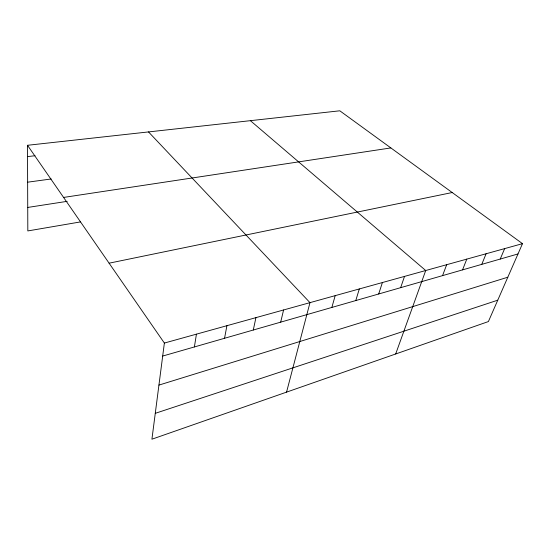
<?xml version="1.0" encoding="UTF-8"?>
<svg xmlns="http://www.w3.org/2000/svg" width="550" height="550" viewBox="0 0 550 550"><rect width="100%" height="100%" fill="white"/><g stroke="black" fill="none" stroke-linecap="round" stroke-linejoin="round"><path stroke-width="0.82" d="M27.5 145.289L164.374 343.056L151.924 439.203L488.4 321.564L522.5 243.657L339.804 110.797L27.5 145.289L27.823 230.931L80.396 221.932M194.391 346.947L196.433 334.159M224.551 338.278L226.909 325.703M253.282 330.021L255.929 317.646M280.679 322.149L283.587 309.973M286.557 392.136L309.98 302.644L148.507 131.924M331.849 307.443L335.197 295.646M355.781 300.568L359.315 288.949M378.689 293.982L382.394 282.549M400.654 287.671L404.511 276.409M395.677 353.987L425.721 270.518L250.394 120.67M442.558 275.626L446.676 264.701M462.55 269.885L466.785 259.119M481.759 264.364L486.097 253.763M500.225 259.057L504.652 248.614M155.279 413.325L497.757 300.183M158.929 385.096L507.815 277.214M162.697 356.056L517.997 253.949M164.374 343.056L522.5 243.657M109.099 263.182L452.196 192.534M27.734 207.439L67.203 201.334M63.587 197.436L390.857 147.929M27.638 182.188L51.171 178.977M27.541 156.606L35.021 155.726"/></g></svg>
